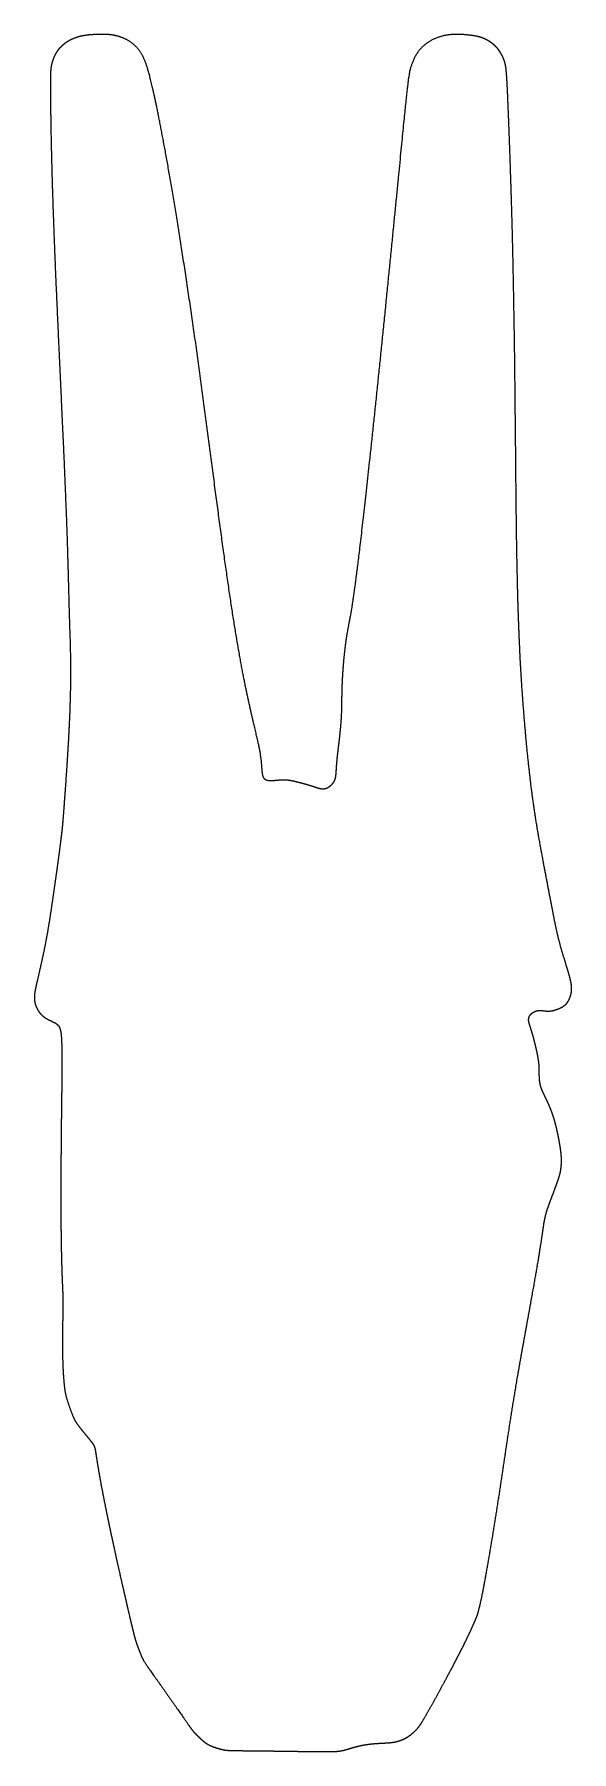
# Model space of a CAD drawing. Header units: millimetres. Extents: x -36 to 36, y -114 to 114.
import ezdxf

# ---------------------------------------------------------------- set-up
doc = ezdxf.new("R2010")
doc.units = ezdxf.units.MM
doc.layers.get('0').update_dxf_attribs({"linetype": 'CONTINUOUS'})

msp = doc.modelspace()

# ---------------------------------------------------------------- linework, layer by layer
msp.add_open_spline([(12.68, -113.02), (12.59, -113.04), (12.42, -113.09), (12.15, -113.15), (11.79, -113.21), (11.27, -113.25), (10.68, -113.28), (10.01, -113.31), (9.28, -113.36), (8.52, -113.45), (7.76, -113.59), (7.05, -113.76), (6.41, -113.95), (5.85, -114.12), (5.36, -114.26), (4.84, -114.36), (4.19, -114.41), (3.31, -114.42), (2.14, -114.42), (0.67, -114.4), (-1.01, -114.37), (-2.81, -114.35), (-4.62, -114.32), (-6.3, -114.31), (-7.74, -114.29), (-8.87, -114.28), (-9.67, -114.27), (-10.2, -114.24), (-10.58, -114.18), (-10.96, -114.09), (-11.41, -113.96), (-11.9, -113.8), (-12.37, -113.62), (-12.78, -113.4), (-13.17, -113.13), (-13.55, -112.8), (-13.93, -112.44), (-14.27, -112.1), (-14.54, -111.83), (-14.77, -111.55), (-15.06, -111.14), (-15.52, -110.49), (-16.16, -109.56), (-16.98, -108.4), (-17.9, -107.09), (-18.83, -105.77), (-19.69, -104.55), (-20.4, -103.56), (-20.91, -102.83), (-21.22, -102.35), (-21.4, -102.01), (-21.55, -101.67), (-21.71, -101.25), (-21.91, -100.77), (-22.09, -100.29), (-22.25, -99.84), (-22.41, -99.33), (-22.58, -98.65), (-22.82, -97.66), (-23.15, -96.28), (-23.56, -94.49), (-24.06, -92.34), (-24.61, -89.9), (-25.19, -87.29), (-25.76, -84.64), (-26.29, -82.09), (-26.75, -79.77), (-27.12, -77.78), (-27.39, -76.2), (-27.56, -75.05), (-27.67, -74.3), (-27.76, -73.84), (-27.93, -73.5), (-28.22, -73.11), (-28.64, -72.59), (-29.13, -71.99), (-29.61, -71.41), (-29.99, -70.92), (-30.26, -70.55), (-30.47, -70.19), (-30.67, -69.73), (-30.91, -69.12), (-31.16, -68.41), (-31.41, -67.69), (-31.59, -67.07), (-31.71, -66.57), (-31.77, -66.15), (-31.82, -65.74), (-31.86, -65.26), (-31.92, -64.64), (-31.98, -63.84), (-32.02, -62.86), (-32.06, -61.71), (-32.07, -60.44), (-32.07, -59.12), (-32.05, -57.81), (-32.03, -56.58), (-32.02, -55.48), (-32.01, -54.53), (-32.02, -53.71), (-32.04, -52.95), (-32.08, -52.16), (-32.12, -51.23), (-32.16, -50.06), (-32.2, -48.57), (-32.24, -46.72), (-32.27, -44.5), (-32.28, -41.97), (-32.28, -39.18), (-32.27, -36.22), (-32.25, -33.21), (-32.22, -30.24), (-32.18, -27.43), (-32.15, -24.88), (-32.14, -22.66), (-32.14, -20.85), (-32.18, -19.47), (-32.26, -18.5), (-32.41, -17.9), (-32.65, -17.56), (-32.97, -17.34), (-33.38, -17.15), (-33.84, -16.93), (-34.29, -16.69), (-34.69, -16.41), (-35.03, -16.08), (-35.31, -15.69), (-35.54, -15.25), (-35.71, -14.79), (-35.8, -14.34), (-35.83, -13.91), (-35.79, -13.43), (-35.69, -12.87), (-35.54, -12.17), (-35.35, -11.37), (-35.15, -10.48), (-34.94, -9.54), (-34.73, -8.6), (-34.52, -7.65), (-34.33, -6.68), (-34.14, -5.68), (-33.96, -4.62), (-33.77, -3.46), (-33.58, -2.19), (-33.37, -0.82), (-33.17, 0.62), (-32.96, 2.08), (-32.76, 3.5), (-32.58, 4.82), (-32.43, 6), (-32.3, 6.99), (-32.2, 7.8), (-32.12, 8.47), (-32.06, 9.07), (-32.01, 9.7), (-31.95, 10.44), (-31.88, 11.36), (-31.8, 12.5), (-31.7, 13.85), (-31.59, 15.4), (-31.48, 17.1), (-31.36, 18.92), (-31.25, 20.79), (-31.16, 22.66), (-31.08, 24.47), (-31.03, 26.2), (-31, 27.81), (-30.99, 29.31), (-30.99, 30.68), (-31.01, 31.94), (-31.04, 33.12), (-31.07, 34.23), (-31.11, 35.31), (-31.15, 36.39), (-31.18, 37.5), (-31.21, 38.67), (-31.24, 39.94), (-31.28, 41.33), (-31.32, 42.87), (-31.37, 44.57), (-31.42, 46.46), (-31.49, 48.54), (-31.58, 50.81), (-31.68, 53.28), (-31.79, 55.94), (-31.91, 58.76), (-32.05, 61.72), (-32.19, 64.82), (-32.34, 68), (-32.49, 71.26), (-32.64, 74.54), (-32.79, 77.83), (-32.93, 81.08), (-33.07, 84.27), (-33.19, 87.36), (-33.3, 90.32), (-33.39, 93.11), (-33.47, 95.72), (-33.53, 98.13), (-33.58, 100.31), (-33.62, 102.25), (-33.64, 103.95), (-33.66, 105.41), (-33.67, 106.63), (-33.68, 107.63), (-33.68, 108.44), (-33.67, 109.08), (-33.64, 109.6), (-33.59, 110.05), (-33.51, 110.49), (-33.38, 110.94), (-33.21, 111.4), (-32.99, 111.84), (-32.73, 112.25), (-32.43, 112.62), (-32.08, 112.95), (-31.71, 113.25), (-31.3, 113.51), (-30.87, 113.74), (-30.43, 113.93), (-29.98, 114.08), (-29.51, 114.2), (-29.04, 114.28), (-28.56, 114.34), (-28.08, 114.38), (-27.6, 114.4), (-27.12, 114.42), (-26.64, 114.42), (-26.16, 114.41), (-25.68, 114.38), (-25.21, 114.31), (-24.74, 114.2), (-24.28, 114.05), (-23.83, 113.88), (-23.4, 113.67), (-22.99, 113.41), (-22.6, 113.12), (-22.25, 112.79), (-21.93, 112.43), (-21.65, 112.05), (-21.41, 111.64), (-21.2, 111.2), (-21, 110.71), (-20.8, 110.14), (-20.59, 109.45), (-20.37, 108.63), (-20.12, 107.62), (-19.85, 106.41), (-19.54, 104.99), (-19.21, 103.33), (-18.84, 101.44), (-18.44, 99.31), (-18.01, 96.95), (-17.56, 94.36), (-17.09, 91.57), (-16.6, 88.58), (-16.1, 85.41), (-15.59, 82.09), (-15.08, 78.64), (-14.56, 75.08), (-14.05, 71.45), (-13.55, 67.77), (-13.05, 64.06), (-12.57, 60.37), (-12.09, 56.71), (-11.61, 53.11), (-11.15, 49.61), (-10.69, 46.21), (-10.23, 42.96), (-9.78, 39.86), (-9.34, 36.94), (-8.9, 34.21), (-8.46, 31.69), (-8.04, 29.38), (-7.62, 27.28), (-7.22, 25.4), (-6.84, 23.72), (-6.49, 22.25), (-6.18, 20.96), (-5.92, 19.82), (-5.72, 18.82), (-5.58, 17.93), (-5.5, 17.13), (-5.46, 16.43), (-5.41, 15.82), (-5.3, 15.35), (-5.05, 15.05), (-4.64, 14.93), (-4.12, 14.93), (-3.58, 14.99), (-3.06, 15.04), (-2.59, 15.06), (-2.17, 15.04), (-1.75, 14.99), (-1.28, 14.9), (-0.71, 14.76), (-0.05, 14.59), (0.67, 14.39), (1.35, 14.18), (1.95, 13.97), (2.45, 13.83), (2.89, 13.82), (3.3, 13.98), (3.7, 14.28), (4.02, 14.67), (4.24, 15.07), (4.34, 15.48), (4.37, 15.97), (4.41, 16.62), (4.47, 17.44), (4.57, 18.41), (4.7, 19.48), (4.83, 20.59), (4.95, 21.67), (5.04, 22.68), (5.1, 23.63), (5.13, 24.54), (5.14, 25.45), (5.15, 26.4), (5.18, 27.44), (5.22, 28.56), (5.3, 29.73), (5.39, 30.92), (5.51, 32.05), (5.63, 33.1), (5.76, 34.02), (5.89, 34.8), (6.03, 35.51), (6.17, 36.22), (6.32, 37.04), (6.5, 38.09), (6.71, 39.48), (6.96, 41.31), (7.26, 43.61), (7.6, 46.42), (7.98, 49.73), (8.4, 53.49), (8.86, 57.66), (9.34, 62.16), (9.83, 66.9), (10.34, 71.78), (10.84, 76.7), (11.32, 81.55), (11.79, 86.24), (12.23, 90.65), (12.63, 94.71), (12.98, 98.33), (13.29, 101.46), (13.55, 104.06), (13.76, 106.12), (13.94, 107.66), (14.07, 108.73), (14.19, 109.43), (14.29, 109.87), (14.41, 110.22), (14.56, 110.61), (14.74, 111.06), (14.96, 111.53), (15.22, 111.96), (15.51, 112.35), (15.83, 112.68), (16.19, 113), (16.57, 113.29), (16.98, 113.56), (17.41, 113.78), (17.85, 113.97), (18.3, 114.12), (18.77, 114.25), (19.24, 114.34), (19.72, 114.4), (20.2, 114.42), (20.68, 114.42), (21.16, 114.4), (21.64, 114.37), (22.11, 114.32), (22.59, 114.26), (23.07, 114.19), (23.53, 114.07), (23.99, 113.92), (24.43, 113.72), (24.85, 113.48), (25.24, 113.21), (25.6, 112.9), (25.93, 112.55), (26.23, 112.15), (26.48, 111.72), (26.69, 111.3), (26.85, 110.89), (26.97, 110.46), (27.05, 109.97), (27.12, 109.34), (27.17, 108.52), (27.23, 107.48), (27.29, 106.2), (27.35, 104.67), (27.42, 102.89), (27.5, 100.88), (27.58, 98.65), (27.66, 96.22), (27.75, 93.62), (27.83, 90.87), (27.91, 88.01), (27.98, 85.06), (28.04, 82.03), (28.1, 78.96), (28.15, 75.87), (28.2, 72.77), (28.24, 69.68), (28.27, 66.63), (28.3, 63.62), (28.33, 60.68), (28.36, 57.81), (28.38, 55.02), (28.41, 52.33), (28.44, 49.73), (28.47, 47.24), (28.51, 44.86), (28.56, 42.59), (28.61, 40.43), (28.66, 38.37), (28.73, 36.41), (28.8, 34.54), (28.88, 32.76), (28.96, 31.05), (29.05, 29.42), (29.15, 27.86), (29.26, 26.35), (29.36, 24.89), (29.48, 23.48), (29.59, 22.11), (29.71, 20.79), (29.83, 19.51), (29.95, 18.27), (30.08, 17.07), (30.21, 15.9), (30.34, 14.76), (30.48, 13.64), (30.63, 12.52), (30.79, 11.4), (30.96, 10.24), (31.15, 9.05), (31.36, 7.82), (31.59, 6.55), (31.83, 5.23), (32.08, 3.9), (32.33, 2.56), (32.58, 1.25), (32.82, -0.01), (33.05, -1.21), (33.27, -2.33), (33.47, -3.37), (33.66, -4.34), (33.87, -5.27), (34.08, -6.17), (34.32, -7.07), (34.59, -7.99), (34.87, -8.92), (35.15, -9.83), (35.41, -10.69), (35.62, -11.45), (35.76, -12.09), (35.82, -12.62), (35.8, -13.07), (35.72, -13.51), (35.58, -13.97), (35.37, -14.42), (35.09, -14.81), (34.72, -15.11), (34.3, -15.34), (33.83, -15.52), (33.36, -15.67), (32.89, -15.75), (32.42, -15.74), (31.94, -15.67), (31.45, -15.63), (30.97, -15.72), (30.52, -15.97), (30.19, -16.32), (30.04, -16.69), (30.06, -17.11), (30.22, -17.63), (30.45, -18.33), (30.7, -19.18), (30.94, -20.11), (31.15, -21), (31.3, -21.76), (31.4, -22.34), (31.46, -22.79), (31.48, -23.19), (31.49, -23.64), (31.49, -24.13), (31.5, -24.64), (31.54, -25.11), (31.61, -25.57), (31.76, -26.03), (31.98, -26.55), (32.26, -27.13), (32.58, -27.79), (32.9, -28.51), (33.2, -29.29), (33.47, -30.1), (33.7, -30.93), (33.89, -31.75), (34.06, -32.55), (34.2, -33.31), (34.32, -34.02), (34.4, -34.67), (34.45, -35.27), (34.45, -35.82), (34.43, -36.3), (34.39, -36.72), (34.33, -37.12), (34.23, -37.55), (34.06, -38.08), (33.82, -38.76), (33.52, -39.57), (33.19, -40.44), (32.87, -41.29), (32.59, -42.07), (32.38, -42.75), (32.23, -43.36), (32.12, -43.97), (32.02, -44.66), (31.9, -45.5), (31.74, -46.55), (31.54, -47.82), (31.3, -49.32), (31.01, -51.01), (30.68, -52.87), (30.32, -54.86), (29.94, -56.93), (29.56, -59.03), (29.18, -61.13), (28.81, -63.2), (28.47, -65.22), (28.14, -67.19), (27.83, -69.1), (27.54, -70.97), (27.26, -72.82), (26.98, -74.65), (26.71, -76.49), (26.43, -78.35), (26.15, -80.23), (25.85, -82.13), (25.55, -84.04), (25.24, -85.94), (24.93, -87.78), (24.63, -89.53), (24.34, -91.13), (24.08, -92.55), (23.84, -93.75), (23.63, -94.72), (23.46, -95.47), (23.3, -96.02), (23.16, -96.45), (23, -96.82), (22.82, -97.24), (22.58, -97.78), (22.26, -98.47), (21.84, -99.36), (21.3, -100.46), (20.65, -101.73), (19.92, -103.13), (19.14, -104.6), (18.35, -106.05), (17.61, -107.41), (16.94, -108.61), (16.38, -109.59), (15.95, -110.34), (15.62, -110.86), (15.36, -111.22), (15.1, -111.51), (14.79, -111.81), (14.42, -112.13), (14, -112.43), (13.56, -112.69), (13.2, -112.84), (12.94, -112.94), (12.77, -112.99), (12.68, -113.02)], degree=5)

doc.saveas('drawing.dxf')
